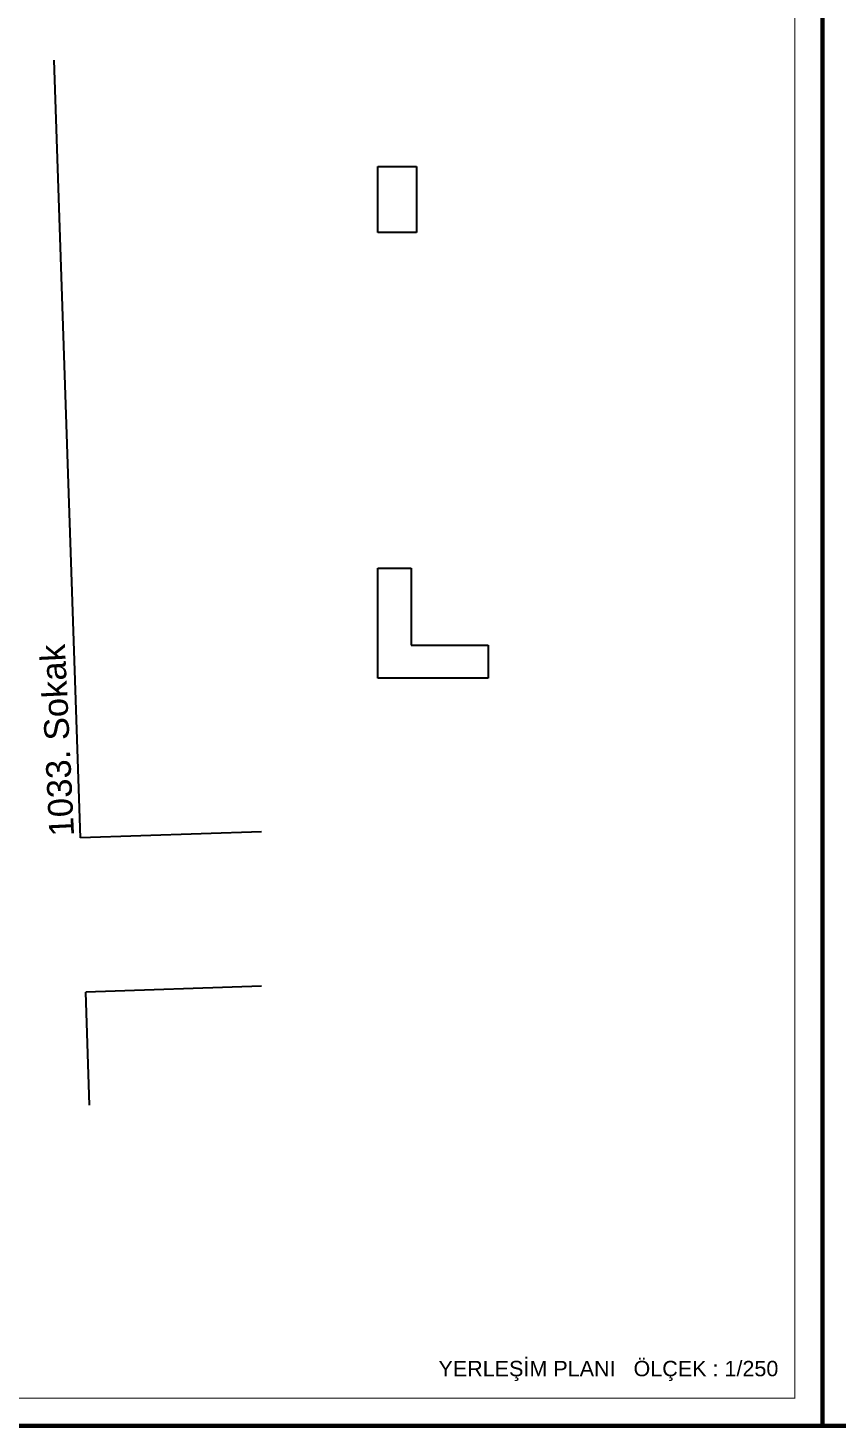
# Model space of a CAD drawing. Header units: centimetres. Extents: x -3962 to 543607, y -2 to 2802.
# Drawn here: x 4279 to 5013, y -2 to 1270 of the extents above; entities that cross this region are included whole.
import ezdxf
from ezdxf.enums import TextEntityAlignment as Align

# ---------------------------------------------------------------- set-up
doc = ezdxf.new("R2010")
doc.units = ezdxf.units.CM
for name, color, linetype in [('ROTAS-MIMARI', 8, 'CONTINUOUS'), ('ROTAS-MIMARI-YAZI', 8, 'CONTINUOUS'), ('ROTAS-PAFTA', 7, 'CONTINUOUS')]:
    doc.layers.add(name, color=color, linetype=linetype)
doc.styles.add('ROTAS', font='arial.ttf')

msp = doc.modelspace()

# ---------------------------------------------------------------- linework, layer by layer
at = {"layer": 'ROTAS-MIMARI'}
for p, q in [((4326.3, 534.1), (4302.2, 1240.8)), ((4490.6, 539.6), (4326.3, 534.1)), ((4490.6, 399.5), (4331, 394.1)), ((4334.5, 291.2), (4331, 394.1))]:
    msp.add_line(p, q, dxfattribs=at)
for points in [[(4596.4, 1084.2), (4596.4, 1144.2)], [(4596.4, 1144.2), (4631.4, 1144.2)], [(4631.4, 1144.2), (4631.4, 1084.2)], [(4631.4, 1084.2), (4596.4, 1084.2)], [(4596.4, 679.2), (4596.4, 779.2)], [(4596.4, 779.2), (4626.4, 779.2)], [(4626.4, 779.2), (4626.4, 709.2)], [(4626.4, 709.2), (4696.4, 709.2)], [(4696.4, 709.2), (4696.4, 679.2)], [(4696.4, 679.2), (4596.4, 679.2)]]:
    msp.add_lwpolyline(points, dxfattribs=at)
at = {"layer": 'ROTAS-PAFTA'}
for points, const_width in [([(2500, 0), (5000, 0), (5000, 2800), (2500, 2800)], 4), ([(5000, 0), (7500, 0), (7500, 2800), (5000, 2800)], 4), ([(2525, 25), (4975, 25), (4975, 2775), (2525, 2775)], 1)]:
    msp.add_lwpolyline(points, close=True, dxfattribs=dict(at, const_width=const_width))

# ---------------------------------------------------------------- texts
at = {"layer": 'ROTAS-MIMARI-YAZI', "style": 'ROTAS'}
msp.add_text('1033. Sokak', height=22.5, rotation=92.7729, dxfattribs=at).set_placement((4305, 622.7), align=Align.MIDDLE_CENTER)
at = {"layer": 'ROTAS-PAFTA', "style": 'ROTAS'}
msp.add_text('YERLEŞİM PLANI   ÖLÇEK : 1/250', height=14, dxfattribs=at).set_placement((4960, 45), align=Align.RIGHT)

doc.saveas('drawing.dxf')
